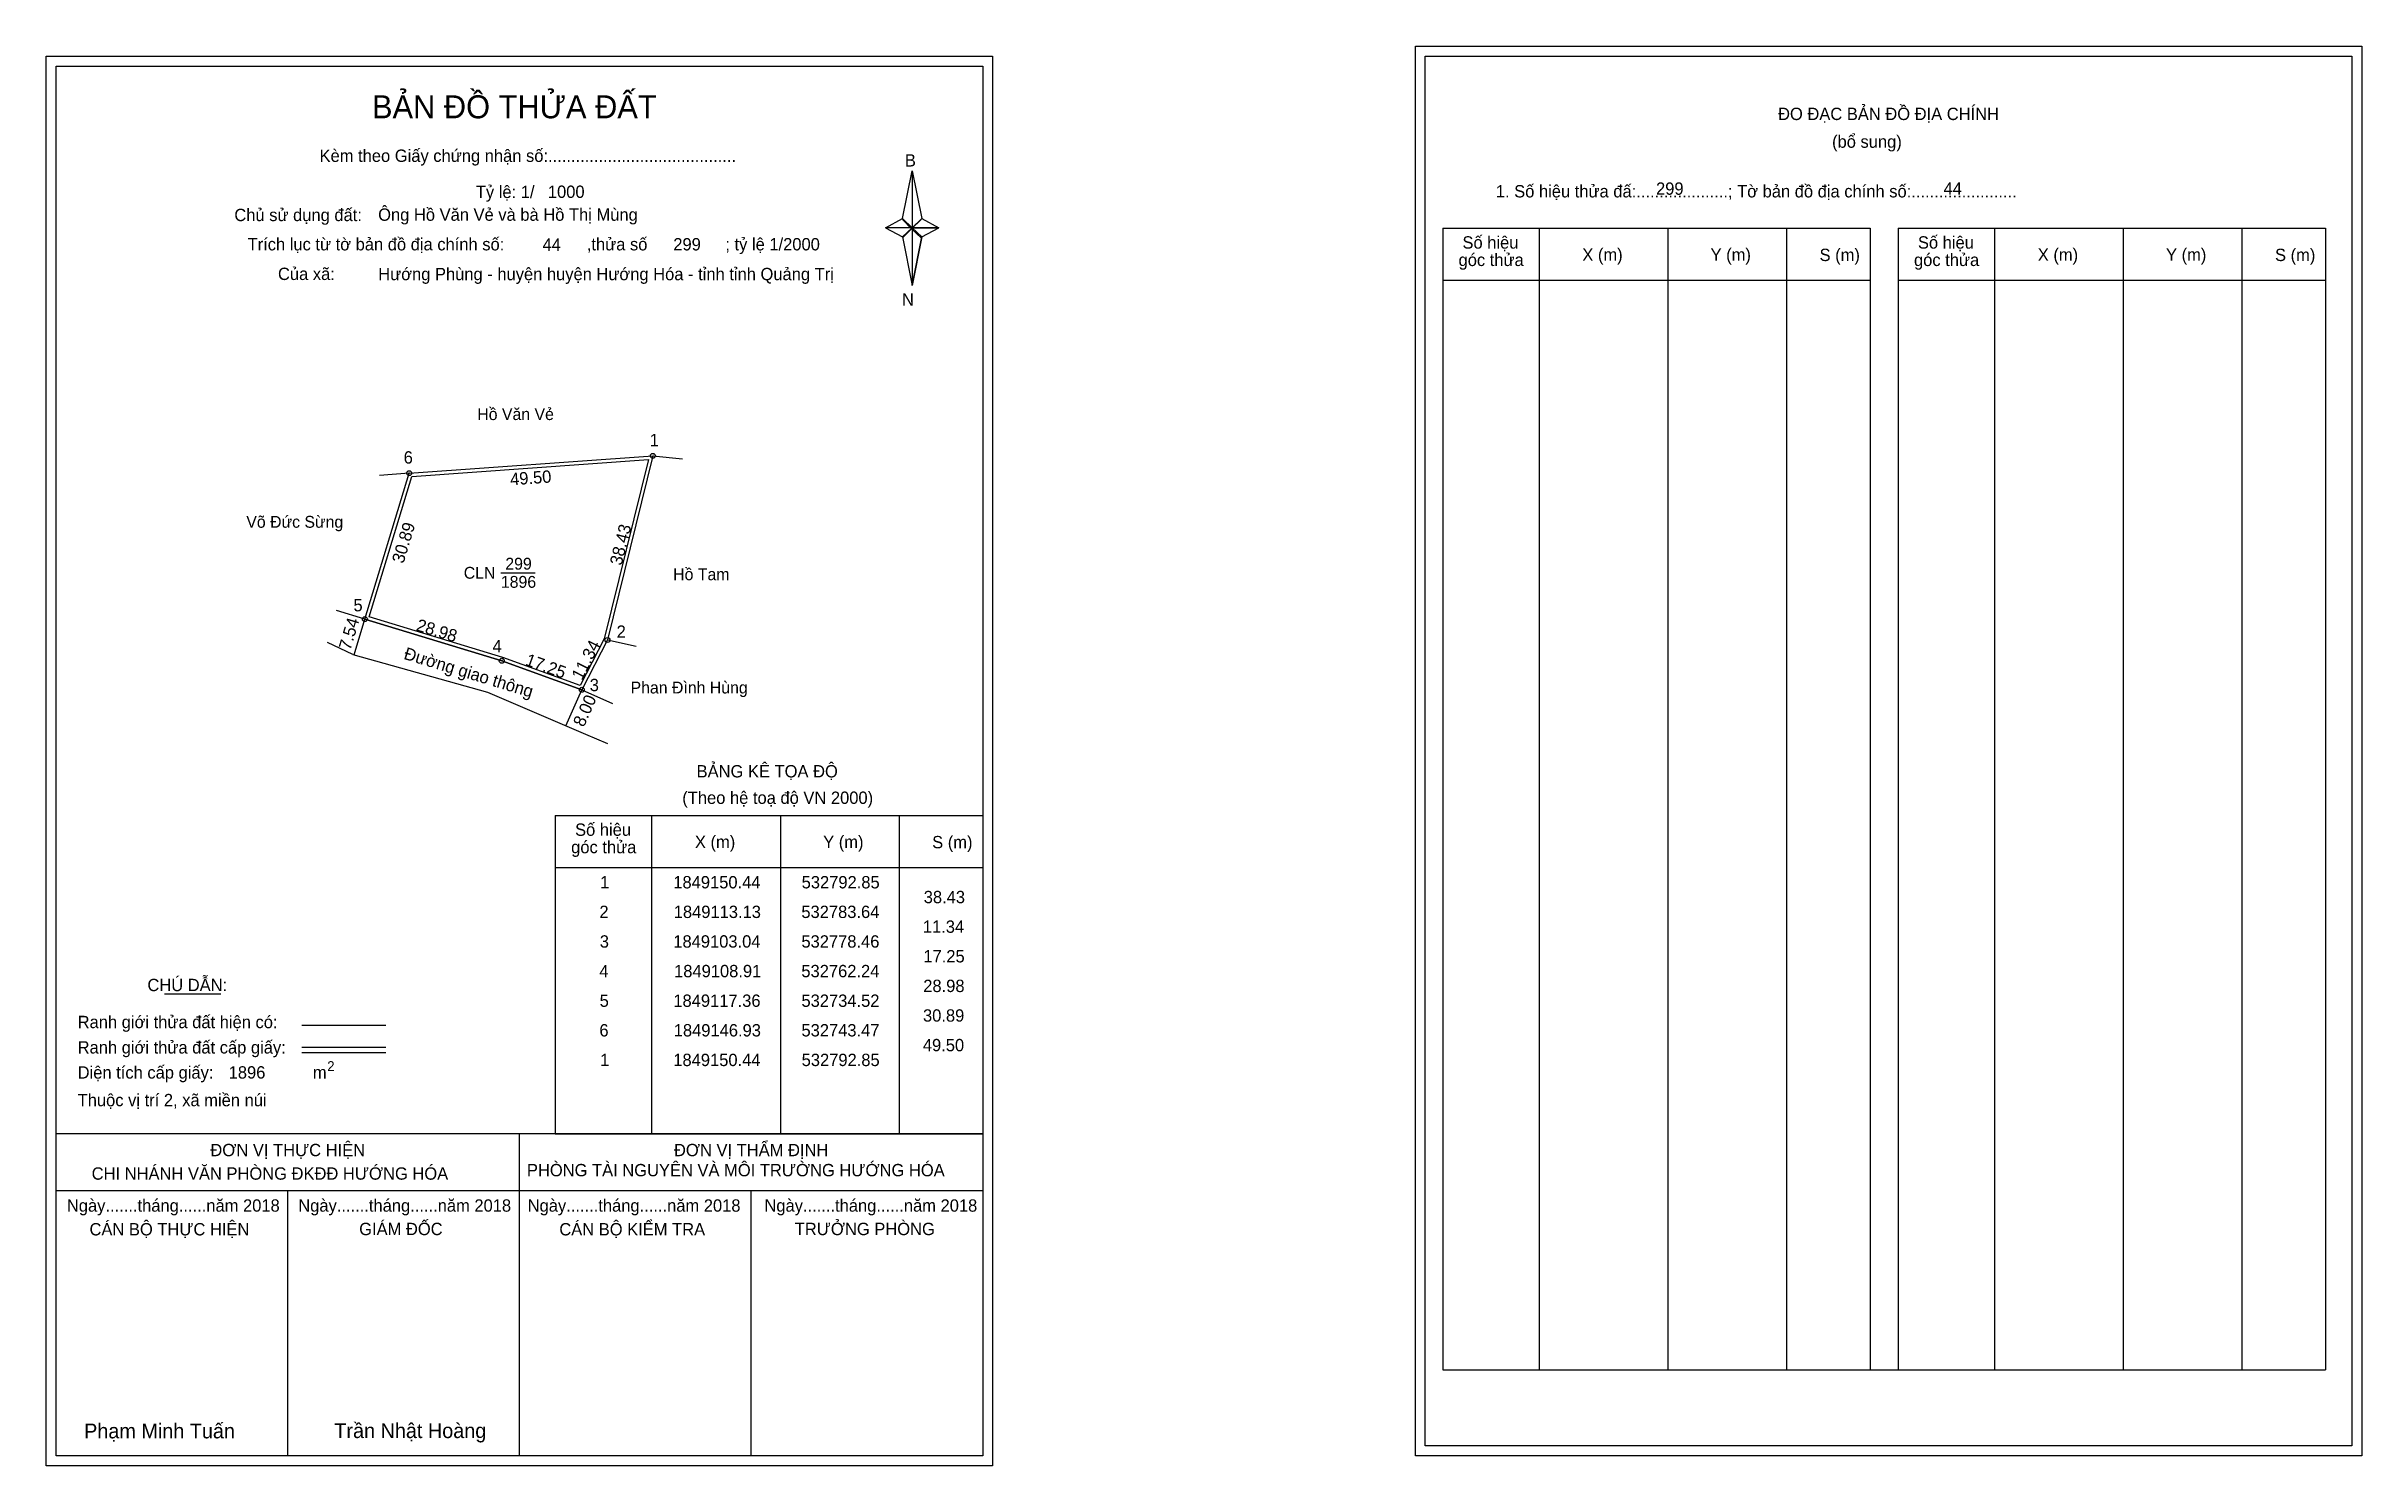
# Model space of a CAD drawing. Extents: x 532670 to 533139, y 1848946 to 1849233.
import ezdxf

# ---------------------------------------------------------------- set-up
doc = ezdxf.new("R2010")
doc.units = 0
for name, color, linetype in [('Level 1', 7, 'Continuous'), ('Level 10', 7, 'Continuous'), ('Level 11', 7, 'Continuous'), ('Level 13', 7, 'Continuous'), ('Level 23', 7, 'Continuous'), ('Level 27', 7, 'Continuous'), ('Level 3', 7, 'Continuous'), ('Level 36', 7, 'Continuous'), ('Level 49', 7, 'Continuous'), ('Level 5', 7, 'Continuous'), ('Level 53', 7, 'Continuous'), ('Level 55', 7, 'Continuous'), ('Level 6', 7, 'Continuous'), ('Level 63', 7, 'Continuous'), ('Level 9', 7, 'Continuous')]:
    doc.layers.add(name, color=color, linetype=linetype)

msp = doc.modelspace()

# ---------------------------------------------------------------- linework, layer by layer
at = {"layer": 'Level 1'}
for p, q in [((532949.3, 1849231.41), (532949.3, 1849231.41)), ((532671.98, 1849229.41), (532671.98, 1849229.41)), ((532843.4, 1849198.53), (532845.37, 1849208.17)), ((532845.37, 1849208.17), (532845.37, 1849196.64)), ((532845.37, 1849208.17), (532847.34, 1849198.53)), ((532839.96, 1849196.64), (532843.4, 1849198.53)), ((532843.4, 1849198.53), (532845.37, 1849196.64)), ((532845.22, 1849196.42), (532843.4, 1849198.31)), ((532847.19, 1849198.31), (532845.22, 1849196.42)), ((532845.22, 1849196.42), (532847.19, 1849198.31)), ((532847.34, 1849198.53), (532845.37, 1849196.64)), ((532845.37, 1849196.64), (532843.4, 1849194.8)), ((532845.22, 1849196.42), (532843.4, 1849194.58)), ((532843.4, 1849194.58), (532845.22, 1849196.42)), ((532843.4, 1849194.8), (532845.37, 1849184.94)), ((532847.19, 1849194.58), (532845.22, 1849196.42)), ((532845.37, 1849196.64), (532845.37, 1849184.94)), ((532845.37, 1849196.64), (532850.78, 1849196.64)), ((532845.37, 1849196.64), (532847.34, 1849194.8)), ((532847.34, 1849194.8), (532845.37, 1849184.94)), ((532847.34, 1849194.8), (532850.78, 1849196.64)), ((532952.84, 1849196.55), (533039.44, 1849196.55)), ((532972.43, 1848965.29), (532972.43, 1849196.55)), ((532998.5, 1848965.29), (532998.5, 1849196.55)), ((533022.47, 1849196.55), (533022.47, 1848965.29)), ((533039.44, 1849196.55), (533039.44, 1848965.29)), ((533045.09, 1849196.55), (533131.7, 1849196.55)), ((533064.68, 1848965.29), (533064.68, 1849196.55)), ((533090.76, 1848965.29), (533090.76, 1849196.55)), ((533114.73, 1849196.55), (533114.73, 1848965.29)), ((533131.7, 1849196.55), (533131.7, 1848965.29)), ((532952.84, 1849186.03), (533039.44, 1849186.03)), ((533045.09, 1849186.03), (533131.7, 1849186.03)), ((532773.08, 1849077.58), (532859.68, 1849077.58)), ((532792.67, 1849013.06), (532792.67, 1849077.58)), ((532818.74, 1849013.06), (532818.74, 1849077.58)), ((532842.71, 1849077.58), (532842.71, 1849013.06)), ((532773.08, 1849067.05), (532859.68, 1849067.05)), ((532693.9, 1849041.47), (532705.3, 1849041.47)), ((532721.76, 1849035.07), (532738.78, 1849035.07)), ((532721.76, 1849030.62), (532738.78, 1849030.62)), ((532721.76, 1849029.53), (532738.78, 1849029.53)), ((532778.81, 1849013.06), (532671.98, 1849013.06)), ((532859.68, 1849013.06), (532754.84, 1849013.06)), ((532765.83, 1848947.83), (532765.83, 1849013.06)), ((532773.08, 1849013.05), (532859.68, 1849013.05)), ((532859.68, 1849001.51), (532671.98, 1849001.51)), ((532718.9, 1848947.83), (532718.9, 1849001.51)), ((532812.75, 1848947.83), (532812.75, 1849001.51)), ((532952.84, 1848965.29), (533131.7, 1848965.29)), ((533137, 1848949.83), (533137, 1848949.83)), ((532859.68, 1848947.83), (532859.68, 1848947.83))]:
    msp.add_line(p, q, dxfattribs=at)
for points in [[(532843.4, 1849198.53), (532845.37, 1849208.17), (532845.37, 1849196.64)], [(532845.37, 1849196.64), (532847.34, 1849198.53), (532850.78, 1849196.64)], [(532839.96, 1849196.64), (532843.4, 1849194.8), (532845.37, 1849196.64)], [(532845.37, 1849196.64), (532845.37, 1849184.94), (532847.34, 1849194.8)]]:
    msp.add_lwpolyline(points, close=True, dxfattribs=at)
at = {"layer": 'Level 10'}
for p, q in [((532734.52, 1849117.36), (532762.24, 1849108.91)), ((532762.24, 1849108.91), (532778.46, 1849103.04))]:
    msp.add_line(p, q, dxfattribs=at)
for points in [[(532743.47, 1849146.93), (532792.85, 1849150.44), (532783.64, 1849113.13), (532778.46, 1849103.04), (532762.24, 1849108.91), (532734.52, 1849117.36)], [(532744, 1849146.27), (532791.94, 1849149.67), (532782.98, 1849113.38), (532778.12, 1849103.91), (532762.46, 1849109.57), (532735.39, 1849117.83)]]:
    msp.add_lwpolyline(points, close=True, dxfattribs=at)
at = {"layer": 'Level 11'}
for centre in [(532743.47, 1849146.93), (532743.47, 1849146.93), (532792.85, 1849150.44), (532734.52, 1849117.36), (532762.24, 1849108.91), (532783.64, 1849113.13), (532778.46, 1849103.04)]:
    msp.add_circle(centre, 0.5, dxfattribs=at)
at = {"layer": 'Level 23'}
for p, q in [((532732.05, 1849110.22), (532726.92, 1849112.63)), ((532778.46, 1849103.04), (532784.66, 1849100.28))]:
    msp.add_line(p, q, dxfattribs=at)
for points in [[(532732.05, 1849110.22), (532759.38, 1849102.57), (532779.17, 1849094.02)], [(532779.17, 1849094.02), (532783.67, 1849092.17)]]:
    msp.add_lwpolyline(points, dxfattribs=at)
at = {"layer": 'Level 27'}
for p, q in [((532743.47, 1849146.93), (532737.49, 1849146.43)), ((532792.85, 1849150.44), (532798.82, 1849149.81)), ((532734.52, 1849117.36), (532728.77, 1849119.07)), ((532783.64, 1849113.13), (532789.5, 1849111.85))]:
    msp.add_line(p, q, dxfattribs=at)
at = {"layer": 'Level 3'}
for p, q in [((532952.84, 1849196.55), (532952.84, 1848965.29)), ((533045.09, 1849196.55), (533045.09, 1848965.29)), ((532773.08, 1849077.58), (532773.08, 1849013.06))]:
    msp.add_line(p, q, dxfattribs=at)
at = {"layer": 'Level 5'}
for p, q in [((532732.37, 1849110.13), (532734.52, 1849117.36)), ((532775.21, 1849095.73), (532778.46, 1849103.04))]:
    msp.add_line(p, q, dxfattribs=at)
at = {"layer": 'Level 63'}
for points in [[(532669.98, 1849231.41), (532861.68, 1849231.41), (532861.68, 1848945.83), (532669.98, 1848945.83)], [(532947.31, 1849233.41), (533139.01, 1849233.41), (533139.01, 1848947.83), (532947.31, 1848947.83)], [(532949.31, 1849231.41), (533137.01, 1849231.41), (533137.01, 1848949.83), (532949.31, 1848949.83)], [(532671.98, 1849229.41), (532859.68, 1849229.41), (532859.68, 1848947.83), (532671.98, 1848947.83)]]:
    msp.add_lwpolyline(points, close=True, dxfattribs=at)
at = {"layer": 'Level 9'}
msp.add_line((532762.06, 1849126.74), (532769.02, 1849126.74), dxfattribs=at)

# ---------------------------------------------------------------- texts
at = {"layer": 'Level 1'}
for s, height, p in [('BẢN ĐỒ THỬA ĐẤT', 4.6657, (532735.95, 1849218.82)), ('ĐO ĐẠC BẢN ĐỒ ĐỊA CHÍNH', 2.5, (533020.78, 1849218.47)), ('Kèm theo Giấy chứng nhận số:.........................................', 2.5, (532725.33, 1849209.99)), ('(bổ sung)', 2.5, (533031.72, 1849212.85)), ('B', 2.5, (532843.91, 1849209.05)), ('1. Số hiệu thửa đấ:....................; Tờ bản đồ địa chính số:.......................', 2.5, (532963.61, 1849202.79)), ('Chủ sử dụng đất:', 2.5, (532708.07, 1849197.99)), ('Trích lục từ tờ bản đồ địa chính số:                  ,thửa số                 ; tỷ lệ 1/2000', 2.5, (532710.75, 1849192.06)), ('Số hiệu', 2.5, (532956.85, 1849192.42)), ('Số hiệu', 2.5, (533049.11, 1849192.42)), ('Của xã:', 2.5, (532716.91, 1849186.06)), ('góc thửa', 2.5, (532956.06, 1849188.89)), ('X (m)', 2.5, (532981.13, 1849189.95)), ('Y (m)', 2.5, (533007.11, 1849189.95)), ('S (m)', 2.5, (533029.19, 1849189.9)), ('góc thửa', 2.5, (533048.32, 1849188.89)), ('X (m)', 2.5, (533073.39, 1849189.95)), ('Y (m)', 2.5, (533099.37, 1849189.95)), ('S (m)', 2.5, (533121.45, 1849189.9)), ('N', 2.5, (532843.31, 1849180.88)), ('BẢNG KÊ TỌA ĐỘ', 2.5, (532801.71, 1849085.28)), ('(Theo hệ toạ độ VN 2000)', 2.5, (532798.81, 1849079.92)), ('Số hiệu', 2.5, (532777.09, 1849073.45)), ('góc thửa', 2.5, (532776.3, 1849069.92)), ('X (m)', 2.5, (532801.37, 1849070.97)), ('Y (m)', 2.5, (532827.35, 1849070.97)), ('S (m)', 2.5, (532849.43, 1849070.92)), ('CHÚ DẪN:', 2.5, (532690.46, 1849041.98)), ('Ranh giới thửa đất hiện có:', 2.5, (532676.33, 1849034.48)), ('Ranh giới thửa đất cấp giấy:', 2.5, (532676.33, 1849029.34)), ('Diện tích cấp giấy:', 2.5, (532676.33, 1849024.26)), ('m', 2.5, (532723.98, 1849024.28)), ('2', 2, (532726.88, 1849025.79)), ('Thuộc vị trí 2, xã miền núi', 2.5, (532676.33, 1849018.66)), ('ĐƠN VỊ THỰC HIỆN', 2.5, (532703.21, 1849008.54)), ('ĐƠN VỊ THẨM ĐỊNH', 2.5, (532797.12, 1849008.54)), ('CHI NHÁNH VĂN PHÒNG ĐKĐĐ HƯỚNG HÓA', 2.5, (532679.17, 1849003.78)), ('PHÒNG TÀI NGUYÊN VÀ MÔI TRƯỜNG HƯỚNG HÓA', 2.5, (532767.34, 1849004.47)), ('Ngày.......tháng......năm 2018', 2.5, (532674.15, 1848997.3)), ('Ngày.......tháng......năm 2018', 2.5, (532721.02, 1848997.3)), ('Ngày.......tháng......năm 2018', 2.5, (532767.49, 1848997.3)), ('Ngày.......tháng......năm 2018', 2.5, (532815.45, 1848997.3)), ('CÁN BỘ THỰC HIỆN', 2.5, (532678.73, 1848992.49)), ('GIÁM ĐỐC', 2.5, (532733.36, 1848992.55)), ('CÁN BỘ KIỂM TRA', 2.5, (532773.9, 1848992.49)), ('TRƯỞNG PHÒNG', 2.5, (532821.59, 1848992.55)), ('Phạm Minh Tuấn', 3, (532677.64, 1848951.37)), ('Trần Nhật Hoàng', 3, (532728.33, 1848951.43))]:
    msp.add_text(s, height=height, dxfattribs=at).set_placement(p)
at = {"layer": 'Level 11'}
msp.add_text('Tỷ lệ: 1/', height=2.5, dxfattribs=at).set_placement((532756.99, 1849202.67))
at = {"layer": 'Level 13'}
for s, p in [('CLN', (532754.54, 1849125.54)), ('299', (532762.96, 1849127.38)), ('1896', (532762.06, 1849123.7))]:
    msp.add_text(s, height=2.4, dxfattribs=at).set_placement(p)
at = {"layer": 'Level 36'}
for s, p in [('Hồ Văn Vẻ', (532757.28, 1849157.69)), ('Võ Đức Sừng', (532710.49, 1849135.87)), ('Hồ Tam', (532796.96, 1849125.24)), ('Phan Đình Hùng', (532788.33, 1849102.29))]:
    msp.add_text(s, height=2.4, dxfattribs=at).set_placement(p)
at = {"layer": 'Level 49'}
for s, rotation, p in [('49.50', 4.0658, (532764.02, 1849144.45)), ('30.89', 73.1604, (532742.32, 1849128.48)), ('38.43', 76.1337, (532786.51, 1849128.09)), ('28.98', 343.047, (532744.74, 1849115.08)), ('Đường giao thông', 343.047, (532742.23, 1849109.32)), ('17.25', 340.1049, (532766.83, 1849108.1)), ('11.34', 62.825, (532778.47, 1849104.81))]:
    msp.add_text(s, height=2.5, rotation=rotation, dxfattribs=at).set_placement(p)
at = {"layer": 'Level 5'}
for s, rotation, p in [('7.54', 73.4574, (532731.57, 1849110.93)), ('8.00', 66.0211, (532778.86, 1849095.34))]:
    msp.add_text(s, height=2.5, rotation=rotation, dxfattribs=at).set_placement(p)
at = {"layer": 'Level 53'}
for s, p in [('1', (532782.17, 1849062.8)), ('1849150.44', (532796.99, 1849062.8)), ('532792.85', (532822.99, 1849062.8)), ('38.43', (532847.72, 1849059.8)), ('2', (532782.02, 1849056.8)), ('1849113.13', (532797.08, 1849056.8)), ('532783.64', (532822.93, 1849056.8)), ('3', (532782.1, 1849050.8)), ('1849103.04', (532796.99, 1849050.8)), ('532778.46', (532822.94, 1849050.8)), ('11.34', (532847.54, 1849053.8)), ('17.25', (532847.65, 1849047.8)), ('4', (532782.01, 1849044.8)), ('1849108.91', (532797.15, 1849044.8)), ('532762.24', (532822.93, 1849044.8)), ('28.98', (532847.62, 1849041.8)), ('5', (532782.07, 1849038.8)), ('1849117.36', (532797, 1849038.8)), ('532734.52', (532822.95, 1849038.8)), ('6', (532782.02, 1849032.8)), ('1849146.93', (532797.08, 1849032.8)), ('532743.47', (532822.95, 1849032.8)), ('30.89', (532847.57, 1849035.8)), ('1849150.44', (532796.99, 1849026.8)), ('532792.85', (532822.99, 1849026.8)), ('49.50', (532847.54, 1849029.8)), ('1', (532782.17, 1849026.8))]:
    msp.add_text(s, height=2.5, dxfattribs=at).set_placement(p)
at = {"layer": 'Level 55'}
for s, height, p in [('6', 0.4, (532743.33, 1849146.93)), ('0', 0.11, (532743.43, 1849146.82)), ('0', 0.11, (532743.43, 1849146.82)), ('0', 0.11, (532743.43, 1849146.82)), ('0', 0.11, (532743.43, 1849146.82)), ('1', 0.4, (532792.74, 1849150.44)), ('0', 0.11, (532792.81, 1849150.33)), ('0', 0.11, (532792.81, 1849150.33)), ('0', 0.11, (532792.81, 1849150.33)), ('5', 0.4, (532734.39, 1849117.36)), ('0', 0.11, (532734.48, 1849117.25)), ('0', 0.11, (532734.48, 1849117.25)), ('0', 0.11, (532734.48, 1849117.25)), ('4', 0.4, (532762.1, 1849108.91)), ('2', 0.4, (532783.5, 1849113.13)), ('0', 0.11, (532783.6, 1849113.02)), ('0', 0.11, (532783.6, 1849113.02)), ('0', 0.11, (532762.2, 1849108.8)), ('3', 0.4, (532778.34, 1849103.04)), ('0', 0.11, (532778.42, 1849102.93)), ('0', 0.11, (532778.42, 1849102.93))]:
    msp.add_text(s, height=height, dxfattribs=at).set_placement(p)
at = {"layer": 'Level 6'}
for s, p in [('1000', (532771.58, 1849202.69)), ('299', (532996.06, 1849203.33)), ('44', (533054.31, 1849203.35)), ('Ông Hồ Văn Vẻ và bà Hồ Thị Mùng', (532737.2, 1849198.06)), ('44', (532770.49, 1849191.97)), ('299', (532796.99, 1849192.05)), ('Hướng Phùng - huyện huyện Hướng Hóa - tỉnh tỉnh Quảng Trị', (532737.22, 1849186.02)), ('1896', (532706.92, 1849024.27))]:
    msp.add_text(s, height=2.5, dxfattribs=at).set_placement(p)
at = {"layer": 'Level 9'}
for s, p in [('6', (532742.37, 1849148.87)), ('1', (532792.21, 1849152.39)), ('5', (532732.2, 1849118.93)), ('2', (532785.51, 1849113.57)), ('4', (532760.37, 1849110.62)), ('3', (532780.06, 1849102.76))]:
    msp.add_text(s, height=2.5, dxfattribs=at).set_placement(p)

doc.saveas('drawing.dxf')
